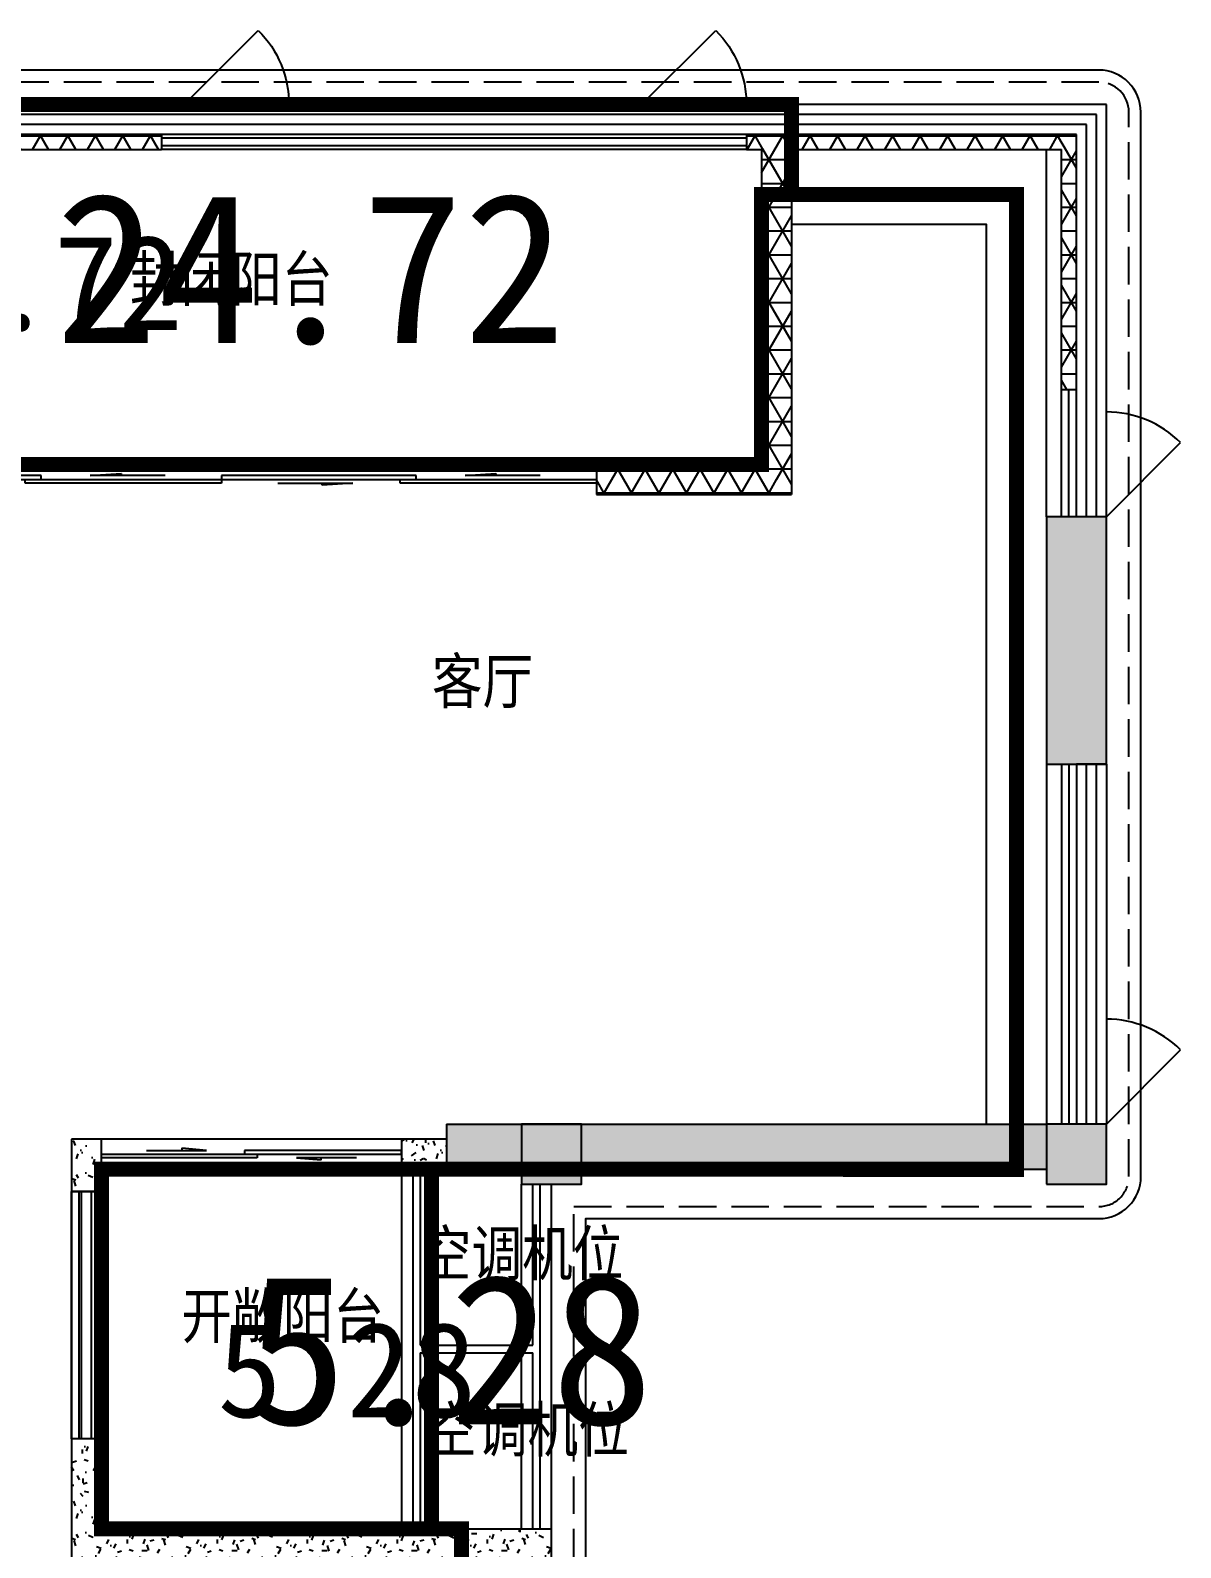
# Model space of a CAD drawing. Extents: x 512858 to 514372, y -232486 to -231710.
# Drawn here: x 513805.45 to 513813.12, y -231980.95 to -231970.83 of the extents above; entities that cross this region are included whole.
import ezdxf

# ---------------------------------------------------------------- set-up
doc = ezdxf.new("R2010")
doc.units = 0
doc.header["$LTSCALE"] = 1000
for name, pattern in [('3、6#-腰线-标准层$0$DASH', [0.35, 0.25, -0.1]), ('A2户型$1$CACHE2', [0.1875, 0.125, -0.0625]), ('A2户型$1$DASH', [0.35, 0.25, -0.1]), ('DASH', [0.35, 0.25, -0.1])]:
    doc.linetypes.add(name, pattern=pattern)
doc.layers.get('0').update_dxf_attribs({"color": 252})
for name, color, linetype in [('$面积结果', 7, 'Continuous'), ('3、6#-腰线-标准层$0$板边线', 252, 'Continuous'), ('6#-造型-1F（实施版）金属型材-METAL-S', 253, 'Continuous'), ('A-ANNO-100-TXT', 252, 'Continuous'), ('A2户型$1$A-DOOR', 252, 'Continuous'), ('A2户型$1$A-METAL-E', 252, 'Continuous'), ('A2户型$1$A-PART-S', 252, 'Continuous'), ('A2户型$1$A-PATT-COLU', 252, 'Continuous'), ('A2户型$1$A-STR-CONC-B', 252, 'Continuous'), ('A2户型$1$A-STR-CONC-C', 252, 'Continuous'), ('A2户型$1$A-STR-CONC-E', 252, 'Continuous'), ('A2户型$1$A-STR-CONC-H', 252, 'A2户型$1$CACHE2'), ('A2户型$1$A-WALL-E', 252, 'Continuous'), ('A2户型$1$A-WALL-S', 252, 'Continuous'), ('A2户型$1$A-WINDOW', 252, 'Continuous'), ('PUB_HATCH', 252, 'Continuous')]:
    doc.layers.add(name, color=color, linetype=linetype)
doc.layers.add('面积-计容-住宅-0.5', color=1, linetype='Continuous', lineweight=0)
doc.layers.add('面积-计容-住宅-1', color=1, linetype='Continuous', lineweight=0)
doc.styles.add('dw', font='simhei.ttf')
doc.styles.add('TYDG_02', font='TSSDENG.shx', dxfattribs={"width": 0.8, "bigfont": 'hztxt.shx'})
pattern_1 = [(0, (177, -183), (300, 600), [0, -600]), (0, (-174, -264), (300, 600), [0, -600]), (0, (21, -270), (300, 600), [0, -600]), (0, (234, -93), (300, 600), [0, -600]), (0, (-15, -300), (300, 600), [0, -600]), (0, (294, 285), (300, 600), [0, -600]), (0, (111, 237), (300, 600), [0, -600]), (0, (207, 162), (300, 600), [0, -600]), (0, (-282, 150), (300, 600), [0, -600]), (0, (12, 123), (300, 600), [0, -600]), (0, (-102, -30), (300, 600), [0, -600]), (0, (-96, -255), (300, 600), [0, -600]), (0, (129, -279), (300, 600), [0, -600]), (0, (294, -15), (300, 600), [0, -600]), (0, (-267, -108), (300, 600), [0, -600]), (0, (-216, -6), (300, 600), [0, -600]), (0, (18, -48), (300, 600), [0, -600]), (0, (-66, -135), (300, 600), [0, -600]), (0, (-114, 63), (300, 600), [0, -600]), (0, (-39, 288), (300, 600), [0, -600]), (0, (-243, -234), (300, 600), [0, -600]), (0, (87, 165), (300, 600), [0, -600]), (0, (-192, 174), (300, 600), [0, -600]), (0, (-240, 252), (300, 600), [0, -600]), (130.601294, (257.142858, 97.142856), (-1499.999983430985, 1800.000007869767), [26.341554, -11037.111]), (18.4349488, (214.285716, 108.571428), (1499.99999446807, 599.9999955732223), [27.10524, -3767.6279]), (90, (214.285716, 82.857144), (300.0000000000001, 600), [25.714284, -1174.28565]), (161.565051, (240, 74.285712), (-1500.000007552608, 599.9999552724113), [27.10524, -3767.6279]), (53.1301023, (240, 74.285712), (300.0000005671201, 599.9999997164399), [28.57143, -2971.4285]), (135, (262.857144, -231.42852), (-300.0000362661431, 599.9999593952012), [24.24366, -1672.8126]), (45, (228.571428, -231.42852), (299.999998082377, 599.9999975789675), [24.24366, -1672.8126]), (135, (245.714286, -248.57142), (-300.0000362661431, 599.9999593952012), [24.24366, -1672.8126]), (45, (245.714286, -248.57142), (299.999998082377, 599.9999975789675), [24.24366, -1672.8126]), (116.565051, (-25.71426, 171.428574), (-5.21929867325e-05, 1199.999967353521), [31.943826, -638.8765000000001]), (180, (-39.99995999999999, 199.999998), (-299.9999999999999, 600), [34.285716, -565.71425]), (63.43494880000001, (-88.57139999999998, 171.428574), (2.7161453531e-06, 1199.999994186336), [31.943826, -638.8765000000001]), (116.565051, (-74.2857, 142.857144), (-5.21929867325e-05, 1199.999967353521), [31.943826, -638.8765000000001]), (0, (-74.2857, 142.857144), (300, 600), [34.285716, -565.71425]), (63.43494880000001, (-39.99995999999999, 142.857144), (2.7161453531e-06, 1199.999994186336), [31.943826, -638.8765000000001]), (107.102728, (199.999998, -31.42854000000001), (-899.9999655924546, 3000.000004840143), [38.861346, -16282.9025]), (143.972626, (188.571426, 5.714286), (-5699.99992773809, 4199.999995246334), [38.861346, -8122.02]), (180, (157.142856, 28.57143), (-299.9999999999999, 600), [37.142856, -562.8571]), (36.02737329999999, (88.57142999999999, 5.714286), (5699.999957876589, 4199.999954722195), [38.861346, -8122.02]), (71.56505109999999, (77.142858, -28.5714), (900.0000046203285, 2999.99999483479), [36.140316, -3758.5928]), (107.102728, (88.57142999999999, -65.71428), (-899.9999655924546, 3000.000004840143), [38.861346, -16282.9025]), (143.972626, (120, -88.57139999999998), (-5699.99992773809, 4199.999995246334), [38.861346, -8122.02]), (0, (120, -88.57139999999998), (300, 600), [37.142856, -562.8571]), (36.02737329999999, (157.142856, -88.57139999999998), (5699.999957876589, 4199.999954722195), [38.861346, -8122.02]), (71.56505109999999, (188.571426, -65.71428), (900.0000046203285, 2999.99999483479), [36.140316, -3758.5928]), (150.255118, (205.714284, 248.571426), (-900.0000021301363, 599.9999925650195), [23.03502, -4814.319600000001]), (90, (185.714286, 237.14286), (300.0000000000001, 600), [22.857144, -1177.14275]), (29.7448813, (185.714286, 237.14286), (900.0000005300184, 599.9999971978212), [23.03502, -4814.319600000001]), (116.565051, (65.714286, -177.14286), (-5.21929867325e-05, 1199.999967353521), [31.943826, -638.8765000000001]), (168.690067, (51.428574, -148.5714), (-2700.000002003099, 599.9999849441089), [29.137254, -6089.685500000001]), (41.18592510000001, (0, -162.8571), (7499.999954558658, 6599.999942288418), [30.371844, -12725.802]), (90, (0, -191.42856), (300.0000000000001, 600), [28.57143, -1171.4285]), (138.814074, (22.857144, -211.42854), (-7499.999866690215, 6600.000042036299), [30.371844, -12725.802]), (16.6992442, (22.857144, -211.42854), (9899.99992551639, 2999.999968578065), [29.82945, -12498.5375]), (60.94539590000002, (51.428574, -202.85712), (299.9999992038756, 599.9999946927048), [29.416086, -12325.3395]), (109.983106, (-185.71428, 74.285712), (-1500.00000564993, 4199.999988885022), [33.44200199999999, -14012.1975]), (155.556045, (-197.14284, 105.714288), (-3900.000014866057, 1799.999962602966), [34.522986, -14465.1315]), (24.4439547, (-259.99998, 105.714288), (3900.000001945477, 1799.999991342401), [34.522986, -14465.1315]), (70.0168934, (-271.42854, 74.285712), (1500.000004522143, 4199.999989580724), [33.442002, -14012.1975]), (109.983106, (-259.99998, 42.857142), (-1500.00000564993, 4199.999988885022), [33.44200199999999, -14012.1975]), (160.016893, (-228.57138, 31.42857), (-1500.00000088163, 599.9999726666744), [33.442002, -6989.377500000001]), (19.9831065, (-228.57138, 31.42857), (1499.999991764409, 599.9999990480279), [33.442002, -6989.377500000001]), (70.0168934, (-197.14284, 42.857142), (1500.000004522143, 4199.999989580724), [33.442002, -14012.1975]), (122.005383, (37.142856, 19.999998), (-300.00004026147, 599.9999693707862), [26.954232, -5633.434]), (18.4349488, (-2.85714, 34.285716), (1499.99999446807, 599.9999955732223), [27.10524, -3767.6279]), (90, (-2.85714, 8.571426), (300.0000000000001, 600), [25.714284, -1174.28565]), (161.565051, (22.857144, 0), (-1500.000007552608, 599.9999552724113), [27.10524, -3767.6279]), (54.46232220000002, (22.857144, 0), (2099.999996957259, 2999.999995506066), [24.57807, -10298.2115]), (116.565051, (-137.14284, -125.71428), (-5.21929867325e-05, 1199.999967353521), [31.943826, -638.8765000000001]), (180, (-151.42854, -97.14282), (-299.9999999999999, 600), [31.42857, -568.5714]), (59.03624339999999, (-199.99998, -125.71428), (300.0000009765315, 599.9999970877775), [33.31972799999999, -6963.821999999998]), (120.963756, (-182.85714, -154.28568), (-300.0000409979644, 599.9999724465997), [33.319728, -6963.821999999999]), (0, (-182.85714, -154.28568), (300, 600), [31.42857, -568.5714]), (63.43494880000001, (-151.42854, -154.28568), (2.7161453531e-06, 1199.999994186336), [31.943826, -638.8765000000001])]
pattern_2 = [(0, (0, 0), (0, 158.75), []), (60, (0, 0), (-137.4815328507796, 79.37500000000001), []), (120, (0, 0), (-137.4815328507796, -79.37499999999996), [])]

# ---------------------------------------------------------------- blocks, each defined once
blk = doc.blocks.new('2新139A2户型$0$$DorLib2D$00000114')
at = {"color": 0}
blk.add_line((0.4999999999999964, 3.6e-15), (-0.2071067811864751, 0.7071067811864857), dxfattribs=at)
blk.add_arc((0.5000000000013856, -1.1546e-12), 1.000000000001696, 135, 180, dxfattribs=at)
blk = doc.blocks.new('2新142A2户型$0$$TCHSYS$WIN2D')
for p, q in [((-0.5, 0.5), (0.5, 0.5)), ((-0.5, 0.5), (-0.4999999999999999, -0.5)), ((0.5, 0.5), (0.4999999999999998, -0.5)), ((0.5, 0.1666666666666666), (-0.5, 0.1666666666666666)), ((0.5, -0.1666666666666667), (-0.5, -0.1666666666666667)), ((-0.4999999999999999, -0.5), (0.5, -0.5))]:
    blk.add_line(p, q)
blk = doc.blocks.new('2新140A2户型$0$$DorLib2D$00000131')
at = {"color": 0, "linetype": 'Continuous'}
for p, q in [((0.1499999999996362, 0.125), (0.231949047280068, 0.1972603196398666)), ((0.231949047280068, 0.1972603196398666), (0.231949047280068, 0.125)), ((-0.5, 0.125), (-0.5, 0)), ((0.0192439877228026, 0.125), (-0.5, 0.125)), ((0.0192439877228026, 0), (0.0192439877228026, 0.125)), ((0.3500000000003638, 0.125), (0.1499999999996362, 0.125)), ((-0.5, 0), (0.0192439877228026, 0)), ((-0.0239902237644856, 0), (0.5, 0)), ((-0.0239902237644856, -0.125), (-0.0239902237644856, 0)), ((0.5, 0), (0.5, -0.125)), ((-0.3500000000003638, -0.125), (-0.1499999999996362, -0.125)), ((-0.231949047280068, -0.1972603196398666), (-0.231949047280068, -0.125)), ((-0.1499999999996362, -0.125), (-0.231949047280068, -0.1972603196398666)), ((0.5, -0.125), (-0.0239902237644856, -0.125))]:
    blk.add_line(p, q, dxfattribs=at)
blk = doc.blocks.new('2新154_FZH')
blk.add_lwpolyline([(-0.5, -0.5), (0.5, -0.5), (0.5, 0.5), (-0.5, 0.5)], close=True)
at = {"layer": 'PUB_HATCH'}
blk.add_solid([(-0.5, -0.5), (0.5, -0.5), (-0.5, 0.5), (0.5, 0.5)], dxfattribs=at)
blk = doc.blocks.new('2新135A2户型')
at = {"layer": 'A2户型$1$A-PATT-COLU'}
h = blk.add_hatch(dxfattribs=at)
h.set_pattern_fill('NET3', color=256, scale=50, style=0)
h.set_pattern_definition(pattern_2)
h.paths.add_polyline_path([(-52162.02434097676, 178502.234225265), (-49962.02434097676, 178502.2341420537), (-49962.02433719442, 178602.2341420537), (-52162.02433719442, 178602.234225265)])
h = blk.add_hatch(dxfattribs=at)
h.set_pattern_fill('NET3', color=256, scale=50, style=0)
h.set_pattern_definition(pattern_2)
h.paths.add_polyline_path([(-46062.02434097705, 178502.234225265), (-45962.02412102169, 178502.2342214838), (-45862.02411976098, 178535.567551034), (-45862.02411723931, 178602.2342177004), (-46062.02433719472, 178602.234225265)])
h = blk.add_hatch(dxfattribs=at)
h.set_pattern_fill('NET3', color=256, scale=50, style=0)
h.set_pattern_definition(pattern_2)
h.paths.add_polyline_path([(-45862.02411976098, 178535.567551034), (-45962.02412102169, 178502.2342214838), (-45962.02422659922, 176402.2340058829), (-45762.02423665447, 176202.2339983183), (-45762.02412102193, 178502.2342139179)])
h = blk.add_hatch(dxfattribs=at)
h.set_pattern_fill('NET3', color=256, scale=50, style=0)
h.set_pattern_definition(pattern_2)
h.paths.add_polyline_path([(-45862.02411976098, 178535.567551034), (-45762.02412102193, 178502.2342139179), (-43962.02434097672, 178502.2341458359), (-43862.02434097675, 178602.234142054), (-45862.02411723931, 178602.2342177004)])
h = blk.add_hatch(dxfattribs=at)
h.set_pattern_fill('NET3', color=256, scale=50, style=0)
h.set_pattern_definition(pattern_2)
h.paths.add_polyline_path([(-43862.02434097618, 176902.2341458361), (-43862.02434097675, 178602.234142054), (-43962.02434097672, 178502.2341458359), (-43962.02434097618, 176902.234145836)])
h = blk.add_hatch(dxfattribs=at)
h.set_pattern_fill('NET3', color=256, scale=50, style=0)
h.set_pattern_definition(pattern_2)
h.paths.add_polyline_path([(-45962.02422659922, 176402.2340058829), (-47062.02434097524, 176402.2340474885), (-47062.0243485399, 176202.2340474887), (-45762.02423665447, 176202.2339983183)])
h = blk.add_hatch(dxfattribs=at)
h.set_pattern_fill('加气混凝土', color=256, scale=50, style=0)
h.set_pattern_definition(pattern_1)
h.paths.add_polyline_path([(-43662.02434097691, 174402.2341420548), (-43862.02434097699, 174402.2341420548), (-43862.02434097699, 174402.174985112), (-43662.02434097691, 174402.174985112)])
for points in [[(-47562.2237438934, 171702.2341420536), (-47562.22374389345, 172002.1749320667), (-47362.22374389369, 172002.1749320668), (-47362.22374389369, 172002.2341420536), (-48062.02434097696, 172002.2341420536), (-48062.02434097696, 171702.2341420536)], [(-47362.22374389369, 172002.1749320668), (-47162.22374389396, 172002.1749320669), (-47162.22374389396, 171702.2341420536), (-44062.22374389341, 171702.2341420536), (-44062.22374389341, 172002.2341420536), (-47362.22374389369, 172002.2341420536)]]:
    blk.add_hatch(color=256, dxfattribs=at).paths.add_polyline_path(points)
h = blk.add_hatch(dxfattribs=at)
h.set_pattern_fill('加气混凝土', color=256, scale=50, style=0)
h.set_pattern_definition(pattern_1)
h.paths.add_polyline_path([(-43662.22374389397, 172002.1749320669), (-43662.22374389397, 171802.2398779295), (-43662.02434097696, 171802.2398779295), (-43662.02434097691, 172002.1749851131)])
h = blk.add_hatch(dxfattribs=at)
h.set_pattern_fill('加气混凝土', color=256, scale=50, style=0)
h.set_pattern_definition(pattern_1)
h.paths.add_polyline_path([(-50562.02240487096, 171902.2341939354), (-50562.02259052498, 171552.2342481412), (-50362.0225905251, 171552.2341420532), (-50362.02251095852, 171702.2343611116)])
h = blk.add_hatch(dxfattribs=at)
h.set_pattern_fill('加气混凝土', color=256, scale=50, style=0)
h.set_pattern_definition(pattern_1)
h.paths.add_polyline_path([(-50362.02251095852, 171702.2343611116), (-50362.02267813364, 171902.2343611116), (-50562.02240487096, 171902.2341939354)])
h = blk.add_hatch(dxfattribs=at)
h.set_pattern_fill('加气混凝土', color=256, scale=50, style=0)
h.set_pattern_definition(pattern_1)
h.paths.add_polyline_path([(-48062.02442456326, 171902.2362836379), (-48362.02267813431, 171902.2360328749), (-48362.02251095796, 171702.2360328744), (-48062.02425738691, 171702.2362836379)])
h = blk.add_hatch(dxfattribs=at)
h.set_pattern_fill('加气混凝土', color=256, scale=50, style=0)
h.set_pattern_definition(pattern_1)
h.paths.add_polyline_path([(-50362.02378401462, 169302.2341420537), (-50362.02346575112, 169902.2340890089), (-50562.02346575099, 169902.2341950969), (-50562.02389010297, 169102.2341420536)])
h = blk.add_hatch(dxfattribs=at)
h.set_pattern_fill('加气混凝土', color=256, scale=50, style=0)
h.set_pattern_definition(pattern_1)
h.paths.add_polyline_path([(-50362.02378401462, 169302.2341420537), (-50562.02389010297, 169102.2341420536), (-47562.02434097729, 169102.2341420536), (-47362.02434097687, 169302.2341420537)])
h = blk.add_hatch(dxfattribs=at)
h.set_pattern_fill('加气混凝土', color=256, scale=50, style=0)
h.set_pattern_definition(pattern_1)
h.paths.add_polyline_path([(-47562.02434097729, 169102.2341420536), (-47562.02434097721, 168902.2363594735), (-47362.02434097682, 168902.2363594735), (-47362.02434097687, 169302.2341420537)])
at = {"layer": 'A2户型$1$A-DOOR'}
for p, q in [((-48362.02267813471, 171902.2360328748), (-50362.02267813401, 171902.2343611113)), ((-48362.02251095836, 171702.2360328749), (-50362.02251095766, 171702.2343611114))]:
    blk.add_line(p, q, dxfattribs=at)
at = {"layer": 'A2户型$1$A-METAL-E'}
for points in [[(-46062.02434097705, 178577.2341420537), (-49962.02434097676, 178577.2341420537)], [(-46062.02434097705, 178527.2341420537), (-49962.02434097676, 178527.2341420537)], [(-43962.02436861959, 176052.2341420537), (-43962.02434214324, 176902.2341458361)], [(-43912.02436861959, 176052.2341420537), (-43912.02434214324, 176902.2341458361)], [(-43962.02434097696, 174402.2341420548), (-43962.02434097696, 172002.1749851122)], [(-43912.02434097696, 174402.2341420548), (-43912.02434097696, 172002.1749851122)], [(-48287.02251095796, 171702.2360328748), (-48287.02251095799, 169302.2341420538)], [(-48237.02251095796, 171702.2360328748), (-48237.02251095796, 170527.2333319112)], [(-50562.02346575048, 169902.2341950969), (-50562.02346575048, 171552.2342127785)], [(-50512.02346575048, 169902.2341950969), (-50512.02346575048, 171552.2342127785)], [(-47487.02434097821, 170527.2220963492), (-47487.02434097906, 171602.1749320668)], [(-47437.02434097722, 169302.2341420538), (-47437.02434097906, 171602.1749320668)], [(-48237.02251095796, 170527.2333319112), (-47487.02434097821, 170527.2220963492)], [(-48237.02251095798, 170477.2333319062), (-48237.02251095799, 169302.2341420538)], [(-48237.02251095798, 170477.2333319062), (-47487.02434097815, 170477.2220963442)], [(-47487.02434097722, 169302.2341420537), (-47487.02434097815, 170477.2220963442)]]:
    blk.add_lwpolyline(points, dxfattribs=at)
at = {"layer": 'A2户型$1$A-PART-S'}
for p, q in [((-43862.0243409762, 174402.2341420552), (-43862.02434097699, 174402.174985112)), ((-43862.02434097699, 174402.174985112), (-43662.02434097691, 174402.174985112)), ((-43662.02434097691, 174402.174985112), (-43662.0243409767, 174402.2341420552)), ((-43662.02434097691, 172002.1749851131), (-43662.22374389489, 172002.1749851111)), ((-43662.02434097696, 171802.2398779295), (-43662.02434097691, 172002.1749851131)), ((-50562.02240487096, 171902.2341939354), (-50562.02259052498, 171552.2342481412)), ((-50362.02267813364, 171902.2343611116), (-50562.02240487096, 171902.2341939354)), ((-50362.02251095852, 171702.2343611116), (-50362.02267813364, 171902.2343611116)), ((-48062.02442456326, 171902.2362836379), (-48362.02267813431, 171902.2360328749)), ((-48362.02267813431, 171902.2360328749), (-48362.02251095796, 171702.2360328744)), ((-43662.22374389489, 171802.2398779297), (-43662.02434097696, 171802.2398779295)), ((-50362.0225905251, 171552.2341420532), (-50362.02251095852, 171702.2343611116)), ((-48362.02251095796, 171702.2360328744), (-48062.02425738691, 171702.2362836379)), ((-50562.02259052498, 171552.2342481412), (-50362.0225905251, 171552.2341420532)), ((-50562.02346575099, 169902.2341950969), (-50562.02389010297, 169102.2341420536)), ((-50362.02346575112, 169902.2340890089), (-50562.02346575099, 169902.2341950969)), ((-50362.02378401462, 169302.2341420537), (-50362.02346575112, 169902.2340890089)), ((-50362.02378401462, 169302.2341420537), (-47362.02434097687, 169302.2341420537)), ((-47362.02434097682, 168902.2363594735), (-47362.02434097687, 169302.2341420537))]:
    blk.add_line(p, q, dxfattribs=at)
at = {"layer": 'A2户型$1$A-STR-CONC-B'}
for p, q in [((-48062.02434097696, 172002.2341420536), (-47362.22374389369, 172002.2341420536)), ((-48062.02434097696, 172002.2341420536), (-48062.02434097696, 171702.2341420536)), ((-47362.22374389369, 172002.2341420536), (-44062.22374389341, 172002.2341420536)), ((-44062.22374389341, 172002.2341420536), (-44062.2237438933, 172002.1749320652)), ((-48062.02434097696, 171702.2341420536), (-47562.22374389219, 171702.2341420527)), ((-47162.22374389277, 171702.2341420539), (-44062.22374389341, 171702.2341420536))]:
    blk.add_line(p, q, dxfattribs=at)
at = {"layer": 'A2户型$1$A-STR-CONC-E'}
for points in [[(-44462.02434097691, 172002.1749851119), (-44462.02434097705, 178002.2341420537), (-45762.0241788382, 178002.2341420537)], [(-48362.02251095796, 171702.2360328748), (-48362.02251095799, 169302.2341420538)], [(-48162.02251095796, 171702.2360328748), (-48162.02251095796, 170527.2322083522)], [(-47562.02434097821, 170527.2232199081), (-47562.02434097906, 171602.1749320667)], [(-47362.02434097722, 169302.2341420538), (-47362.02434097906, 171602.1749320668)], [(-48162.02251095796, 170477.2322083473), (-48162.02251095796, 170452.2322785674)], [(-48162.02251095798, 170452.2322785674), (-48162.02251095799, 169302.2341420538)], [(-47562.02434097815, 170452.2224474539), (-47562.02434097817, 170477.2232199032)], [(-47562.02434097722, 169302.2341420537), (-47562.02434097815, 170452.2224474539)]]:
    blk.add_lwpolyline(points, dxfattribs=at)
at = {"layer": 'A2户型$1$A-STR-CONC-H', "linetype": 'A2户型$1$DASH'}
blk.add_lwpolyline([(-45762.0241788382, 178202.2341420537), (-44262.02434097707, 178202.2341420537), (-44262.02434097691, 172002.1749851119)], dxfattribs=at)
at = {"layer": 'A2户型$1$A-WALL-E'}
for points in [[(-46062.02434097705, 178502.2341420537), (-49962.02434097676, 178502.2341420537)], [(-44062.02548546057, 176052.2341420537), (-44062.02539279341, 178502.2341496184)], [(-44062.22488837728, 174402.1750381575), (-44062.22488837728, 172002.1749851122)]]:
    blk.add_lwpolyline(points, dxfattribs=at)
at = {"layer": 'A2户型$1$A-WALL-S'}
for p, q in [((-52162.02433719442, 178602.234225265), (-49962.02433719442, 178602.2341420537)), ((-49962.02433719442, 178602.2341420537), (-49962.02434097676, 178502.2341420537)), ((-46062.02433719472, 178602.234225265), (-45862.02411723931, 178602.2342177004)), ((-46062.02433719472, 178602.234225265), (-46062.02434097705, 178502.234225265)), ((-45862.02411723931, 178602.2342177004), (-43862.02434097675, 178602.234142054)), ((-43862.02434097618, 176902.2341458361), (-43862.02434097675, 178602.234142054)), ((-52162.02434097676, 178502.234225265), (-49962.02434097676, 178502.2341420537)), ((-46062.02434097705, 178502.234225265), (-45962.02412102169, 178502.2342214838)), ((-45962.02412102169, 178502.2342214838), (-45962.02422659922, 176402.2340058829)), ((-45762.02412102193, 178502.2342139179), (-45762.02423665447, 176202.2339983183)), ((-45762.02412102193, 178502.2342139179), (-43962.02434097672, 178502.2341458359)), ((-43962.02434097618, 176902.234145836), (-43962.02434097672, 178502.2341458359)), ((-43962.02434097618, 176902.234145836), (-43862.02434097618, 176902.2341458361)), ((-45962.02422659922, 176402.2340058829), (-47062.02434097524, 176402.2340474885)), ((-47062.02434097524, 176402.2340474885), (-47062.0243485399, 176202.2340474887)), ((-47062.0243485399, 176202.2340474887), (-45762.02423665447, 176202.2339983183))]:
    blk.add_line(p, q, dxfattribs=at)
at = {"layer": 'A2户型$1$A-WINDOW'}
for p, q in [((-43662.02434097708, 178802.2341420537), (-52862.02434097695, 178802.2341420536)), ((-43728.69100764366, 178735.567475387), (-52862.02434097695, 178735.567475387)), ((-43728.69100764339, 176052.2341420536), (-43728.69100764366, 178735.567475387)), ((-43662.02434097672, 176052.2341420536), (-43662.02434097708, 178802.2341420537)), ((-43795.35767431026, 178668.9008087203), (-52862.02434097695, 178668.9008087203)), ((-43795.35767431005, 176052.2341420536), (-43795.35767431026, 178668.9008087203)), ((-43862.02434097683, 178602.2341420536), (-52862.02434097695, 178602.2341420536)), ((-43862.02434097672, 176052.2341420536), (-43862.02434097683, 178602.2341420536))]:
    blk.add_line(p, q, dxfattribs=at)
at = {"layer": 'A2户型$1$A-DOOR', "yscale": 200, "zscale": 200}
for p, xscale, rotation in [((-50812.0243447587, 176302.2341893261), 2500, 359.9999978328822), ((-48312.02434475751, 176302.2340947677), 2500, 359.9999978328822), ((-49362.02259454619, 171802.2351969931), -2000, 180.000047892496)]:
    blk.add_blockref('2新140A2户型$0$$DorLib2D$00000131', p, dxfattribs=dict(at, xscale=xscale, rotation=rotation))
at = {"layer": 'A2户型$1$A-STR-CONC-C'}
for p, xscale, yscale, zscale, rotation in [((-43862.0249132186, 175227.2341420543), 1649.999999998865, 400.0011444837291, 400.0011444837291, 270.000000000001), ((-47362.22374389369, 171802.1749320668), 399.9999999994179, 399.9999999994179, 399.9999999994179, 4.5857e-11), ((-43862.2237438937, 171802.1749320668), 399.9999999994179, 399.9999999994179, 399.9999999994179, 4.5857e-11)]:
    blk.add_blockref('2新154_FZH', p, dxfattribs=dict(at, xscale=xscale, yscale=yscale, zscale=zscale, rotation=rotation))
at = {"layer": 'A2户型$1$A-WINDOW', "linetype": 'A2户型$1$CACHE2', "xscale": -700, "yscale": 700, "zscale": -700}
for p in [(-49462.02434097708, 178802.2341420537), (-46412.02434097708, 178802.2341420537)]:
    blk.add_blockref('2新139A2户型$0$$DorLib2D$00000114', p, dxfattribs=at)
at = {"layer": 'A2户型$1$A-WINDOW', "linetype": 'A2户型$1$CACHE2', "xscale": 700, "yscale": 700, "zscale": -700, "rotation": 270}
for p in [(-43662.02434097574, 176402.2363594743), (-43662.02434097652, 172352.1772025324)]:
    blk.add_blockref('2新139A2户型$0$$DorLib2D$00000114', p, dxfattribs=at)
at = {"layer": 'A2户型$1$A-WINDOW', "yscale": -200, "zscale": 200}
for p, xscale, rotation in [((-43762.02434097696, 173202.1749851122), -2400, 90), ((-50462.02302813798, 170727.2341685754), -1650.000053043855, 89.99996960802702)]:
    blk.add_blockref('2新142A2户型$0$$TCHSYS$WIN2D', p, dxfattribs=dict(at, xscale=xscale, rotation=rotation))
blk = doc.blocks.new('2新79A$C4C87463F')
at = {"layer": '3、6#-腰线-标准层$0$板边线', "color": 8, "linetype": '3、6#-腰线-标准层$0$DASH'}
blk.add_lwpolyline([(22100, -250.0670548070339), (31949.82911965484, -250.0056826545042, 0.4142101272932671), (32149.82787349541, -50.00678212411003), (32149.8658058173, 6850.128713017039, 0.4142340936854564), (31949.85288573196, 7050.129812065221), (30049.83067704644, 7050.00706978672), (30049.83631225163, 10149.94460030057), (33549.792818435, 10149.94460030057, 0.4142294023279633), (33749.79281814257, 10349.95541643741), (33749.40884477274, 17449.95783741883, 0.4141977225956158), (33549.40884506656, 17649.94702128199), (24399.75812437152, 17649.94702128152)], format="xyb", dxfattribs=at)
at = {"layer": '6#-造型-1F（实施版）金属型材-METAL-S'}
blk.add_lwpolyline([(22100.00049846247, -330.0670548051712), (31949.82961811731, -330.0056826531072, 0.4142101272929174), (32229.82787349401, -50.00722191092791), (32229.86580581591, 6850.128273230686, 0.4142340936849684), (31949.84771769634, 7130.12981189898), (30129.83082248364, 7130.012237998366), (30129.83616682421, 10069.94460030057), (33549.792818435, 10069.94460030057, 0.4142294023280364), (33829.7928180257, 10349.95974289224), (33829.40884465586, 17449.96216387785, 0.4141977225959152), (33549.40884506516, 17729.94702128152), (24399.75812437152, 17729.94702128152)], format="xyb", dxfattribs=at)

msp = doc.modelspace()

# ---------------------------------------------------------------- linework, layer by layer
at = {"layer": '面积-计容-住宅-0.5', "linetype": 'DASH', "ltscale": 0.003, "const_width": 0.1}
for points in [[(513802.6245363758, -231973.7243910439), (513802.6245363529, -231973.3243911989), (513799.6245363753, -231973.3243911989), (513799.6245363501, -231971.9243911194), (513799.4245363501, -231971.9243911503), (513799.4245363717, -231971.3243911989), (513810.5245365339, -231971.3243911989), (513810.5245365766, -231971.9243911989), (513810.3245364861, -231971.9243911989), (513810.3245364861, -231973.7243913351)], [(513805.9245374664, -231980.8243894637), (513808.1245382017, -231980.8243905455), (513808.1245382017, -231978.4243893081), (513805.9245382018, -231978.4243909799)]]:
    msp.add_lwpolyline(points, close=True, dxfattribs=at)
at = {"layer": '面积-计容-住宅-1', "const_width": 0.1}
msp.add_lwpolyline([(513802.6245363758, -231973.7243910439), (513810.3245364861, -231973.7243913351), (513810.3245364861, -231971.9243911989), (513812.0245363717, -231971.9243911989), (513812.0245362971, -231978.4243906302), (513805.9245374664, -231978.4243893148), (513805.9245374664, -231980.8243894637), (513808.324538103, -231980.8243906439), (513808.324536273, -231982.7243906562), (513810.4245362729, -231982.7243906562), (513810.4245362729, -231988.3243906562), (513803.9245362729, -231988.3243906562)], dxfattribs=at)

# ---------------------------------------------------------------- block references
at = {"xscale": 0.001, "yscale": 0.001, "zscale": 0.001}
for name, p in [('2新135A2户型', (513856.2865607127, -232150.126625341)), ('2新79A$C4C87463F', (513779.0246409177, -231988.8243364207))]:
    msp.add_blockref(name, p, dxfattribs=at)

# ---------------------------------------------------------------- texts
at = {"layer": '$面积结果', "color": 1, "style": 'dw'}
for s, p in [('24.72', (513804.3086570994, -231972.82907705774)), ('5.28', (513806.6957569965, -231980.07969439175))]:
    msp.add_text(s, height=0.6345274638460251, dxfattribs=at).set_placement(p)
at = {"layer": 'A-ANNO-100-TXT', "style": 'TYDG_02'}
for s, p in [('封闭阳台', (513806.1142892328, -231972.6673156573)), ('客厅', (513808.1270113029, -231975.3507153515)), ('空调机位', (513808.0534178828, -231979.1666592421, 0.0005983589446985)), ('开敞阳台', (513806.4568263588, -231979.5842988724)), ('空调机位', (513808.0896160423, -231980.3423532261, 0.0005983589446985))]:
    msp.add_text(s, height=0.3375886524822695, dxfattribs=at).set_placement(p)
at = {"layer": '面积-计容-住宅-1', "style": 'dw'}
for s, p in [('24.72', (513805.6163197043, -231972.9152886976)), ('5.28', (513806.882835674, -231980.1272475001))]:
    msp.add_text(s, height=1, dxfattribs=at).set_placement(p)

doc.saveas('drawing.dxf')
